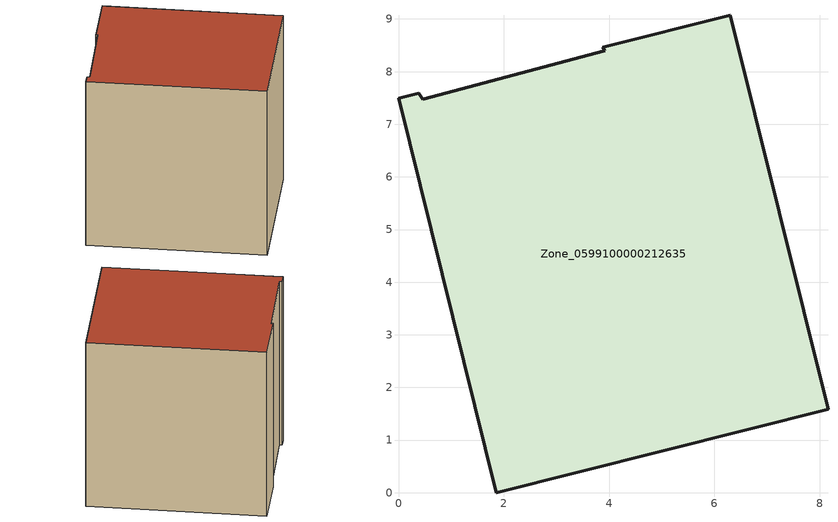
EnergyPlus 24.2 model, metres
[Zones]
Zone_0599100000212635
 floor ground (C_G): 3.92,8.39 3.88,8.46 6.3,9.07 8.16,1.59 1.86,0 0,7.49 0.38,7.59 0.46,7.48 z0
 wall outside (C_F): 1.86,0 8.16,1.59 6.3,9.07 3.88,8.46 3.92,8.39 0.46,7.48 0.38,7.59 0,7.49 1.86,0 z0:7.99
 roof outside (C_R): 3.92,8.39 0.46,7.48 0.38,7.59 0,7.49 1.86,0 8.16,1.59 6.3,9.07 3.88,8.46 z7.99
[BUILDING]
Pand.0599100000212635: North Axis=0; Terrain=City; Loads Convergence Tolerance Value=0.04; Temperature Convergence Tolerance Value=0.4; Solar Distribution=FullExterior; Maximum Number of Warmup Days=25; Minimum Number of Warmup Days=1
[Site:Location]
Rotterdam.The.Hague.AP_ZH_NLD Design_Conditions: Latitude=51.96; Longitude=4.45; Time Zone=1; Elevation=-4.5
[SITE:GROUNDTEMPERATURE:BUILDINGSURFACE]
18, 18, 18, 18, 18, 18, 18, 18, 18, 18, 18, 18
[MATERIAL] Thermal Absorptance=0.9; Solar Absorptance=0.7; Visible Absorptance=0.7
Name | Roughness | Thickness | Conductivity | Density | Specific Heat
G.TI.1965-1974 | MediumSmooth | 0.15 | 0.882353 | 540 | 1210
F.TI.1965-1974 | Rough | 0.3 | 0.697674 | 1920 | 840
R.TI.1965-1974 | MediumRough | 0.2 | 0.232558 | 1500 | 1000
[CONSTRUCTION]
C_G: G.TI.1965-1974
C_F: F.TI.1965-1974
C_R: R.TI.1965-1974
[ZONE]
Zone_0599100000212635: Type=1; Multiplier=1; Ceiling Height=Autocalculate; Volume=Autocalculate; Floor Area=autocalculate; Part of Total Floor Area=Yes
[ZONEINFILTRATION:DESIGNFLOWRATE]
Infil_Zone_0599100000212635: Zone or ZoneList or Space or SpaceList=Zone_0599100000212635; Schedule=AlwaysOn; Design Flow Rate Calculation Method=Flow/Area; Flow Rate per Floor Area=0.003; Constant Term Coefficient=1; Temperature Term Coefficient=0; Velocity Term Coefficient=0; Velocity Squared Term Coefficient=0
[HVACTEMPLATE:ZONE:IDEALLOADSAIRSYSTEM]
Zone_0599100000212635: Maximum Heating Supply Air Temperature=50; Minimum Cooling Supply Air Temperature=13; Maximum Heating Supply Air Humidity Ratio=0.0156; Minimum Cooling Supply Air Humidity Ratio=0.0077; Heating Limit=NoLimit; Cooling Limit=NoLimit; Dehumidification Control Type=ConstantSensibleHeatRatio; Cooling Sensible Heat Ratio=0.7; Dehumidification Setpoint=60; Humidification Control Type=None; Humidification Setpoint=30; Outdoor Air Method=None; Outdoor Air Flow Rate per Person=0.00944; Outdoor Air Flow Rate per Zone Floor Area=0; Outdoor Air Flow Rate per Zone=0; Demand Controlled Ventilation Type=None; Outdoor Air Economizer Type=NoEconomizer; Heat Recovery Type=None; Sensible Heat Recovery Effectiveness=0.7; Latent Heat Recovery Effectiveness=0.65
[ZONECONTROL:THERMOSTAT]
ThermostatControl_Zone_0599100000212635: Zone or ZoneList=Zone_0599100000212635; Control Type Schedule=DualSetpointControlType; Control 1=Thermostat_Zone_0599100000212635; Temperature Difference Between Cutout And Setpoint=0
[THERMOSTATSETPOINT:DUALSETPOINT]
Thermostat_Zone_0599100000212635: Heating Setpoint Temperature Schedule=HeatingSetpoint_Zone_0599100000212635; Cooling Setpoint Temperature Schedule=CoolingSetpoint_Zone_0599100000212635
[SCHEDULE:COMPACT]
HeatingSetpoint_Zone_0599100000212635: Through: 12/31, For: AllDays, Until: 24:00, 21
CoolingSetpoint_Zone_0599100000212635: Through: 12/31, For: AllDays, Until: 24:00, 24
DualSetpointControlType: Through: 12/31, For: AllDays, Until: 24:00, 4
AlwaysOn: Through: 12/31, For: AllDays, Until: 24:00, 1
